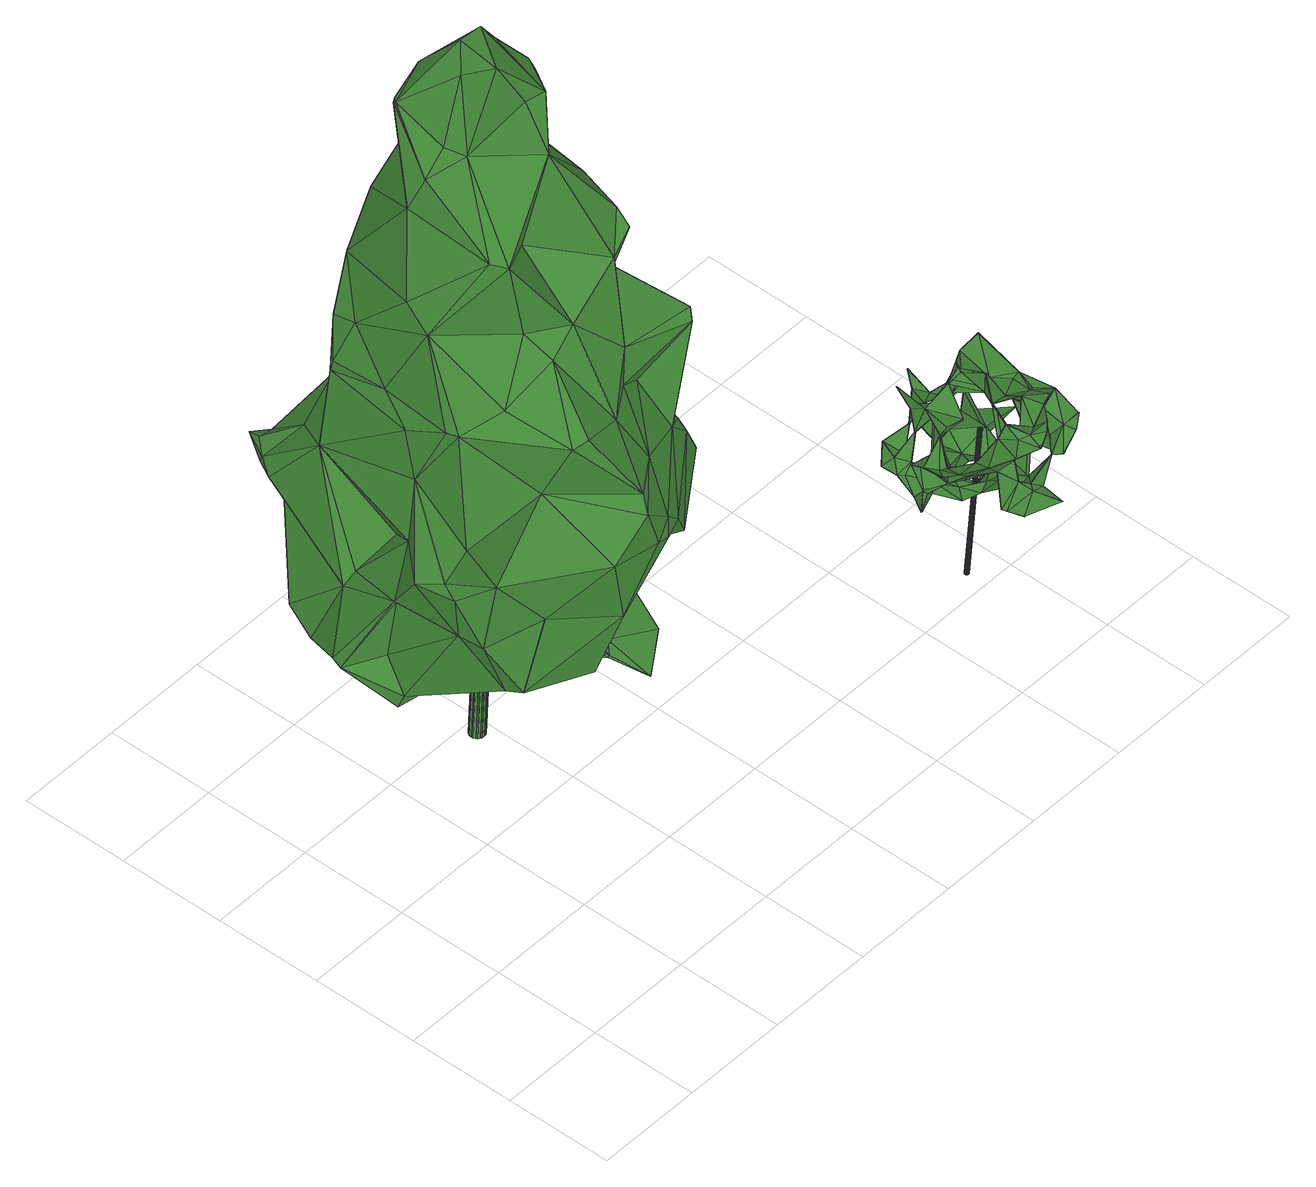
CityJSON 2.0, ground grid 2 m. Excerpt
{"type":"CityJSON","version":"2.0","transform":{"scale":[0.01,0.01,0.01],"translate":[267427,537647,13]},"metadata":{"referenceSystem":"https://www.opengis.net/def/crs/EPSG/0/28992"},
"CityObjects":{
"tree1":{"type":"SolitaryVegetationObject","attributes":{"gtid":257,"crown_width_m":6.73,"crown_median_z":19.1,"crown_r50_m":0.369,"crown_porosity":0.885,"trunk_H_m":5.91,"trunk_DBH_m":0.282,"trunk_radius_m":0.141,"trunk_base_height_m":13.19,"original_gtid":"288"},"geometry":[{"type":"Solid","lod":"3","boundaries":[[[[0,1,2]],[[0,2,3]],[[4,5,6]],[[7,8,9]],[[10,9,8]],[[11,4,12]],[[13,14,15]],[[16,17,18]],[[19,17,16]],[[20,21,22]],[[23,24,25]],[[26,24,27]],[[21,28,29]],[[30,28,21]],[[31,32,12]],[[33,34,35]],[[31,36,37]],[[38,39,40]],[[41,42,43]],[[11,44,4]],[[45,46,47]],[[48,49,50]],[[51,48,50]],[[52,53,54]],[[55,56,57]],[[30,58,28]],[[30,59,58]],[[60,61,62]],[[63,64,65]],[[66,51,67]],[[68,69,70]],[[37,71,72]],[[73,74,38]],[[75,18,76]],[[22,77,20]],[[78,79,80]],[[81,82,83]],[[7,82,81]],[[84,45,85]],[[37,86,71]],[[87,88,89]],[[90,89,88]],[[91,92,93]],[[22,94,29]],[[95,96,97]],[[15,14,98]],[[99,100,101]],[[46,101,100]],[[102,14,13]],[[8,81,97]],[[91,103,83]],[[104,105,106]],[[42,106,105]],[[107,72,71]],[[66,48,51]],[[108,109,110]],[[36,31,6]],[[111,112,99]],[[70,35,68]],[[48,113,49]],[[36,114,115]],[[36,6,114]],[[9,10,116]],[[117,10,8]],[[118,114,119]],[[120,19,42]],[[121,59,30]],[[55,109,56]],[[115,114,118]],[[6,5,122]],[[41,1,123]],[[41,124,1]],[[116,125,126]],[[54,53,28]],[[127,128,63]],[[129,25,130]],[[131,132,133]],[[113,48,124]],[[67,29,52]],[[46,45,103]],[[67,52,66]],[[65,64,17]],[[51,50,22]],[[15,98,90]],[[41,43,124]],[[121,134,128]],[[135,136,137]],[[76,50,49]],[[81,8,7]],[[32,138,12]],[[139,140,141]],[[57,56,142]],[[22,21,94]],[[61,103,91]],[[8,143,117]],[[125,116,10]],[[10,117,125]],[[144,31,72]],[[74,145,96]],[[85,45,47]],[[146,147,148]],[[21,29,94]],[[7,9,82]],[[59,141,58]],[[115,37,36]],[[101,61,60]],[[149,119,150]],[[151,107,152]],[[115,118,37]],[[153,154,27]],[[4,6,31]],[[4,31,12]],[[31,144,32]],[[39,38,96]],[[31,37,72]],[[85,155,156]],[[80,157,78]],[[158,157,80]],[[122,114,6]],[[159,57,147]],[[160,161,157]],[[160,157,158]],[[106,42,41]],[[142,34,102]],[[44,162,163]],[[44,163,5]],[[22,67,51]],[[22,29,67]],[[164,68,165]],[[72,107,166]],[[72,166,144]],[[167,74,73]],[[168,120,169]],[[85,39,95]],[[69,126,125]],[[170,141,140]],[[171,172,86]],[[116,173,168]],[[126,173,116]],[[141,3,58]],[[60,111,101]],[[170,99,112]],[[60,112,111]],[[0,112,60]],[[140,139,174]],[[125,167,69]],[[170,140,99]],[[151,166,107]],[[97,96,145]],[[162,11,138]],[[175,128,134]],[[126,69,176]],[[149,177,119]],[[118,119,177]],[[99,140,100]],[[168,65,120]],[[73,38,135]],[[61,46,103]],[[64,63,128]],[[169,105,104]],[[132,178,133]],[[128,127,179]],[[165,180,164]],[[62,181,93]],[[61,181,62]],[[37,118,86]],[[171,86,118]],[[71,172,152]],[[71,152,107]],[[40,182,183]],[[71,86,172]],[[83,103,84]],[[184,26,121]],[[185,151,152]],[[186,128,179]],[[184,128,186]],[[97,145,143]],[[143,8,97]],[[39,187,188]],[[40,189,33]],[[89,133,87]],[[190,130,25]],[[90,191,15]],[[88,191,90]],[[87,192,193]],[[24,186,25]],[[121,154,59]],[[177,171,118]],[[76,20,77]],[[46,100,47]],[[131,182,132]],[[186,194,25]],[[135,137,195]],[[190,25,191]],[[182,40,39]],[[194,196,146]],[[194,146,25]],[[23,160,174]],[[84,85,95]],[[84,95,83]],[[35,137,38]],[[84,103,45]],[[135,195,167]],[[135,167,73]],[[131,89,183]],[[197,164,180]],[[198,168,199]],[[198,116,168]],[[52,29,53]],[[122,163,114]],[[5,163,122]],[[184,121,128]],[[47,100,80]],[[170,200,141]],[[1,201,106]],[[82,9,202]],[[74,96,38]],[[173,176,127]],[[175,64,128]],[[203,125,117]],[[203,204,125]],[[141,200,3]],[[92,202,198]],[[99,101,111]],[[146,196,205]],[[127,63,173]],[[186,206,194]],[[205,147,146]],[[54,124,207]],[[54,3,124]],[[146,148,25]],[[54,207,66]],[[66,52,54]],[[191,88,208]],[[25,148,191]],[[82,91,83]],[[129,130,190]],[[208,129,190]],[[24,26,184]],[[24,184,186]],[[135,38,136]],[[70,195,137]],[[27,154,26]],[[171,185,172]],[[165,35,180]],[[180,35,110]],[[35,165,68]],[[9,198,202]],[[9,116,198]],[[138,11,12]],[[83,95,81]],[[203,145,204]],[[203,143,145]],[[131,183,182]],[[124,48,207]],[[102,34,33]],[[80,79,209]],[[206,159,147]],[[206,147,205]],[[205,196,206]],[[194,206,196]],[[170,112,200]],[[20,30,21]],[[134,30,20]],[[121,30,134]],[[210,211,113]],[[199,168,169]],[[60,201,0]],[[0,201,1]],[[35,40,33]],[[35,38,40]],[[114,163,162]],[[62,93,201]],[[62,201,60]],[[34,56,35]],[[35,56,108]],[[69,167,195]],[[69,195,70]],[[26,154,121]],[[212,213,93]],[[82,202,91]],[[91,202,92]],[[162,44,11]],[[117,143,203]],[[160,25,129]],[[160,129,161]],[[23,174,139]],[[160,140,174]],[[5,4,44]],[[138,32,214]],[[32,144,214]],[[43,42,19]],[[1,106,123]],[[88,87,208]],[[190,191,208]],[[95,39,96]],[[176,69,215]],[[176,215,179]],[[74,204,145]],[[141,153,139]],[[208,161,129]],[[97,81,95]],[[142,15,57]],[[15,191,57]],[[183,90,189]],[[180,110,159]],[[147,57,148]],[[216,98,217]],[[148,57,191]],[[48,66,207]],[[15,142,13]],[[102,13,142]],[[54,58,3]],[[175,17,64]],[[69,68,215]],[[204,74,167]],[[204,167,125]],[[92,198,218]],[[124,43,210]],[[124,210,113]],[[141,59,154]],[[164,215,68]],[[219,76,18]],[[132,79,178]],[[39,188,182]],[[155,209,79]],[[220,209,155]],[[25,160,23]],[[220,85,209]],[[50,76,77]],[[50,77,22]],[[169,120,42]],[[3,200,0]],[[112,0,200]],[[108,56,109]],[[214,166,151]],[[70,137,35]],[[126,176,173]],[[179,197,221]],[[186,179,221]],[[47,209,85]],[[156,187,85]],[[85,187,39]],[[80,209,47]],[[155,187,156]],[[132,188,187]],[[132,187,155]],[[132,182,188]],[[65,168,173]],[[65,173,63]],[[79,132,155]],[[220,155,85]],[[33,217,102]],[[33,216,217]],[[38,137,136]],[[91,93,181]],[[91,181,61]],[[131,133,89]],[[192,87,133]],[[192,133,178]],[[161,178,78]],[[79,78,178]],[[101,46,61]],[[78,157,161]],[[214,149,150]],[[138,214,150]],[[208,178,161]],[[193,178,208]],[[87,193,208]],[[197,215,164]],[[127,176,179]],[[35,108,110]],[[3,2,124]],[[1,124,2]],[[199,104,212]],[[169,104,199]],[[49,113,75]],[[212,104,213]],[[134,219,175]],[[20,219,134]],[[76,219,20]],[[144,166,214]],[[27,24,153]],[[210,43,211]],[[49,75,76]],[[179,215,197]],[[178,193,192]],[[92,218,93]],[[212,93,218]],[[212,218,199]],[[199,218,198]],[[23,153,24]],[[75,19,18]],[[19,16,18]],[[189,216,33]],[[23,139,153]],[[201,213,106]],[[201,93,213]],[[100,158,80]],[[100,140,158]],[[140,160,158]],[[177,149,151]],[[151,149,214]],[[153,141,154]],[[114,162,150]],[[119,114,150]],[[138,150,162]],[[106,41,123]],[[106,213,104]],[[113,211,75]],[[19,211,43]],[[75,211,19]],[[109,159,110]],[[159,221,180]],[[180,221,197]],[[206,221,159]],[[186,221,206]],[[54,28,58]],[[219,18,175]],[[55,57,109]],[[109,57,159]],[[169,42,105]],[[28,53,29]],[[142,56,34]],[[189,40,183]],[[177,185,171]],[[98,14,217]],[[102,217,14]],[[183,89,90]],[[175,18,17]],[[65,17,120]],[[19,120,17]],[[151,185,177]],[[90,216,189]],[[216,90,98]],[[185,152,172]],[[222,223,224]],[[222,224,225]],[[225,224,226]],[[225,226,227]],[[224,223,228]],[[224,228,226]],[[226,228,229]],[[226,229,227]],[[228,223,230]],[[228,230,229]],[[229,230,231]],[[229,231,227]],[[230,223,232]],[[230,232,231]],[[231,232,233]],[[231,233,227]],[[232,223,234]],[[232,234,233]],[[233,234,235]],[[233,235,227]],[[234,223,236]],[[234,236,235]],[[235,236,237]],[[235,237,227]],[[236,223,238]],[[236,238,237]],[[237,238,239]],[[237,239,227]],[[238,223,240]],[[238,240,239]],[[239,240,241]],[[239,241,227]],[[240,223,242]],[[240,242,241]],[[241,242,243]],[[241,243,227]],[[242,223,244]],[[242,244,243]],[[243,244,245]],[[243,245,227]],[[244,223,246]],[[244,246,245]],[[245,246,247]],[[245,247,227]],[[246,223,248]],[[246,248,247]],[[247,248,249]],[[247,249,227]],[[248,223,250]],[[248,250,249]],[[249,250,251]],[[249,251,227]],[[250,223,252]],[[250,252,251]],[[251,252,253]],[[251,253,227]],[[252,223,254]],[[252,254,253]],[[253,254,255]],[[253,255,227]],[[254,223,256]],[[254,256,255]],[[255,256,257]],[[255,257,227]],[[256,223,258]],[[256,258,257]],[[257,258,259]],[[257,259,227]],[[258,223,260]],[[258,260,259]],[[259,260,261]],[[259,261,227]],[[260,223,262]],[[260,262,261]],[[261,262,263]],[[261,263,227]],[[262,223,264]],[[262,264,263]],[[263,264,265]],[[263,265,227]],[[264,223,266]],[[264,266,265]],[[265,266,267]],[[265,267,227]],[[266,223,268]],[[266,268,267]],[[267,268,269]],[[267,269,227]],[[268,223,270]],[[268,270,269]],[[269,270,271]],[[269,271,227]],[[270,223,222]],[[270,222,271]],[[271,222,225]],[[271,225,227]]]]}]},
"tree2":{"type":"SolitaryVegetationObject","attributes":{"gtid":521,"crown_width_m":2.83,"crown_median_z":16.61,"crown_r50_m":0.164,"crown_porosity":0.959,"trunk_H_m":3.22,"trunk_DBH_m":0.0712,"trunk_radius_m":0.0356,"trunk_base_height_m":13.39,"original_gtid":"591"},"geometry":[{"type":"MultiSurface","lod":"3","boundaries":[[[272,273,274]],[[275,276,277]],[[278,279,280]],[[281,282,283]],[[284,285,286]],[[287,288,278]],[[289,290,272]],[[291,290,289]],[[275,277,292]],[[293,294,295]],[[296,297,298]],[[299,300,301]],[[302,300,303]],[[276,304,305]],[[306,307,308]],[[309,310,311]],[[312,313,314]],[[315,316,309]],[[315,309,317]],[[318,301,319]],[[320,321,322]],[[323,324,325]],[[326,327,328]],[[322,321,329]],[[330,331,332]],[[333,334,335]],[[335,336,333]],[[337,338,339]],[[337,339,340]],[[341,342,343]],[[344,345,346]],[[347,348,349]],[[350,283,351]],[[350,351,352]],[[274,353,289]],[[289,353,354]],[[355,356,357]],[[358,359,277]],[[360,297,296]],[[361,292,362]],[[363,359,358]],[[364,356,355]],[[365,366,367]],[[368,369,370]],[[341,370,369]],[[371,279,278]],[[372,373,374]],[[273,375,365]],[[351,282,281]],[[302,301,300]],[[376,377,378]],[[274,379,353]],[[380,330,332]],[[381,318,382]],[[312,279,371]],[[383,384,385]],[[336,386,387]],[[371,353,313]],[[388,357,389]],[[329,373,390]],[[323,391,378]],[[294,392,393]],[[394,395,396]],[[397,398,363]],[[399,398,397]],[[295,400,293]],[[401,400,402]],[[402,400,295]],[[391,376,378]],[[287,403,404]],[[280,403,287]],[[348,295,294]],[[275,405,406]],[[317,407,408]],[[409,410,351]],[[411,412,413]],[[405,292,414]],[[273,365,379]],[[273,379,274]],[[278,280,287]],[[415,416,417]],[[292,418,419]],[[385,420,383]],[[350,352,317]],[[421,422,423]],[[424,354,425]],[[424,425,313]],[[426,427,428]],[[426,428,429]],[[326,430,327]],[[401,402,431]],[[432,433,284]],[[434,435,426]],[[431,436,401]],[[420,437,383]],[[410,438,351]],[[287,439,344]],[[299,301,318]],[[339,389,357]],[[320,285,321]],[[323,417,324]],[[329,374,373]],[[360,440,297]],[[441,435,298]],[[381,382,387]],[[442,326,328]],[[315,423,442]],[[276,305,443]],[[444,445,446]],[[447,407,448]],[[279,344,280]],[[324,397,449]],[[450,438,430]],[[451,343,376]],[[317,408,340]],[[330,452,331]],[[272,330,380]],[[365,367,379]],[[329,349,348]],[[342,453,454]],[[299,412,455]],[[456,457,434]],[[456,434,426]],[[458,442,422]],[[292,405,275]],[[367,459,460]],[[460,429,367]],[[456,461,462]],[[463,464,372]],[[431,402,465]],[[355,466,364]],[[357,466,355]],[[334,333,467]],[[468,469,366]],[[297,366,469]],[[470,360,471]],[[414,419,443]],[[391,323,472]],[[411,381,408]],[[473,474,468]],[[387,382,475]],[[447,317,340]],[[476,477,291]],[[333,336,467]],[[285,415,321]],[[423,430,326]],[[315,478,316]],[[479,302,480]],[[363,312,314]],[[481,482,299]],[[483,416,432]],[[330,272,290]],[[484,354,474]],[[424,474,354]],[[392,294,293]],[[288,353,371]],[[278,288,371]],[[282,351,450]],[[282,450,448]],[[485,486,338]],[[487,488,313]],[[370,286,320]],[[285,320,286]],[[295,465,402]],[[466,420,489]],[[466,388,420]],[[446,311,307]],[[490,319,396]],[[432,284,491]],[[325,358,277]],[[443,305,345]],[[391,491,284]],[[275,304,276]],[[464,463,415]],[[296,298,435]],[[329,306,374]],[[288,346,425]],[[346,492,425]],[[453,342,369]],[[453,369,368]],[[317,423,315]],[[286,451,391]],[[443,419,383]],[[280,344,403]],[[493,341,494]],[[424,353,495]],[[386,470,471]],[[283,282,376]],[[378,377,496]],[[329,497,463]],[[415,463,497]],[[411,407,352]],[[489,407,411]],[[498,499,500]],[[344,439,403]],[[481,501,361]],[[391,472,491]],[[325,502,503]],[[376,343,454]],[[317,430,350]],[[448,317,447]],[[400,392,293]],[[393,445,328]],[[397,363,488]],[[397,488,464]],[[385,384,504]],[[385,504,455]],[[505,336,335]],[[435,306,456]],[[435,456,506]],[[363,399,359]],[[326,442,458]],[[279,312,344]],[[405,443,406]],[[359,399,507]],[[345,406,443]],[[490,508,509]],[[492,510,511]],[[346,345,510]],[[481,299,501]],[[292,277,362]],[[456,462,457]],[[381,337,340]],[[512,337,381]],[[498,513,499]],[[322,417,320]],[[350,320,417]],[[450,430,448]],[[396,302,514]],[[345,304,275]],[[408,407,447]],[[481,361,362]],[[495,426,441]],[[515,474,509]],[[471,360,310]],[[451,376,391]],[[442,423,422]],[[475,338,516]],[[422,421,458]],[[316,471,310]],[[316,386,471]],[[309,316,310]],[[294,393,444]],[[299,517,300]],[[376,282,518]],[[346,287,344]],[[507,399,397]],[[411,352,412]],[[352,489,412]],[[318,413,388]],[[296,310,360]],[[474,424,468]],[[328,315,442]],[[309,327,430]],[[311,310,505]],[[359,472,323]],[[323,350,417]],[[494,343,451]],[[296,506,519]],[[445,444,328]],[[453,409,351]],[[424,441,468]],[[388,466,357]],[[444,327,309]],[[328,444,309]],[[425,354,288]],[[415,449,397]],[[288,287,346]],[[507,491,472]],[[451,286,493]],[[319,382,318]],[[363,314,488]],[[387,386,316]],[[516,338,512]],[[411,408,447]],[[308,465,520]],[[296,435,506]],[[441,426,435]],[[431,308,505]],[[451,493,494]],[[505,308,311]],[[307,311,308]],[[449,521,324]],[[436,446,445]],[[465,308,431]],[[325,277,482]],[[277,276,482]],[[334,478,315]],[[418,292,361]],[[522,479,523]],[[284,415,285]],[[284,286,391]],[[507,472,359]],[[277,524,362]],[[481,362,524]],[[509,303,515]],[[357,447,340]],[[353,424,313]],[[525,412,489]],[[526,446,431]],[[274,289,272]],[[320,410,370]],[[341,369,342]],[[458,421,326]],[[349,374,434]],[[372,374,349]],[[341,493,370]],[[286,370,493]],[[390,322,329]],[[383,437,527]],[[454,283,376]],[[351,454,453]],[[283,454,351]],[[482,517,299]],[[482,276,517]],[[358,503,511]],[[358,325,503]],[[319,490,473]],[[509,473,490]],[[376,518,281]],[[528,455,504]],[[528,504,501]],[[529,459,367]],[[460,459,498]],[[397,464,415]],[[404,439,287]],[[421,423,326]],[[345,275,406]],[[495,427,426]],[[496,530,378]],[[357,340,339]],[[511,510,304]],[[527,437,420]],[[423,448,430]],[[313,425,492]],[[420,531,527]],[[325,324,502]],[[484,474,515]],[[291,354,484]],[[473,509,474]],[[289,354,291]],[[288,354,353]],[[372,464,488]],[[310,336,505]],[[364,532,356]],[[523,452,477]],[[499,513,519]],[[440,519,513]],[[366,473,468]],[[484,476,291]],[[411,356,532]],[[447,356,411]],[[532,489,411]],[[356,447,357]],[[324,521,502]],[[403,439,404]],[[429,428,367]],[[427,367,428]],[[329,348,307]],[[329,307,306]],[[336,478,334]],[[512,478,336]],[[411,413,381]],[[396,319,302]],[[301,302,319]],[[490,396,395]],[[529,297,440]],[[340,408,381]],[[503,487,313]],[[503,502,487]],[[500,429,533]],[[462,461,347]],[[339,338,389]],[[498,500,533]],[[323,378,496]],[[506,500,499]],[[366,375,473]],[[365,375,366]],[[395,473,375]],[[395,319,473]],[[319,395,394]],[[332,534,380]],[[414,292,419]],[[466,489,532]],[[466,532,364]],[[501,384,361]],[[277,359,524]],[[383,535,384]],[[419,535,383]],[[383,479,522]],[[443,383,522]],[[380,534,272]],[[405,414,443]],[[296,519,440]],[[499,519,506]],[[523,331,452]],[[358,312,363]],[[284,433,415]],[[536,313,492]],[[503,313,536]],[[511,503,536]],[[536,492,511]],[[336,470,386]],[[360,470,440]],[[440,336,310]],[[470,336,440]],[[296,440,310]],[[456,306,461]],[[282,448,281]],[[516,512,336]],[[395,534,490]],[[367,297,529]],[[367,366,297]],[[467,537,334]],[[336,334,537]],[[336,537,467]],[[512,338,337]],[[520,461,306]],[[312,358,344]],[[344,358,511]],[[433,432,416]],[[483,417,416]],[[329,463,349]],[[376,281,377]],[[323,377,350]],[[334,315,526]],[[325,482,524]],[[325,524,359]],[[323,325,359]],[[482,481,524]],[[282,281,518]],[[347,457,462]],[[349,457,347]],[[349,434,457]],[[463,372,349]],[[496,377,323]],[[538,429,500]],[[538,500,456]],[[520,306,308]],[[488,314,313]],[[514,486,396]],[[397,324,507]],[[417,507,324]],[[368,409,453]],[[435,374,306]],[[434,374,435]],[[522,276,443]],[[522,517,276]],[[534,332,508]],[[299,528,501]],[[384,535,361]],[[523,476,522]],[[522,476,300]],[[477,476,523]],[[372,488,373]],[[487,373,488]],[[418,361,535]],[[484,515,476]],[[522,300,517]],[[441,298,469]],[[441,469,468]],[[294,446,348]],[[444,446,294]],[[299,388,412]],[[347,539,348]],[[307,348,446]],[[321,415,497]],[[352,407,317]],[[330,290,452]],[[312,371,313]],[[290,291,452]],[[381,316,478]],[[381,478,512]],[[370,410,368]],[[409,368,410]],[[393,392,400]],[[494,341,343]],[[476,515,303]],[[506,456,500]],[[273,540,375]],[[395,375,540]],[[319,541,382]],[[491,483,432]],[[322,390,415]],[[417,322,415]],[[350,430,438]],[[448,423,317]],[[344,511,304]],[[344,304,345]],[[418,535,419]],[[440,513,529]],[[336,387,516]],[[381,413,318]],[[316,381,387]],[[465,347,461]],[[520,465,461]],[[348,539,295]],[[318,388,299]],[[465,295,539]],[[465,539,347]],[[389,338,486]],[[389,486,388]],[[450,351,438]],[[516,387,475]],[[377,283,350]],[[540,273,272]],[[332,331,480]],[[480,523,479]],[[480,331,523]],[[540,534,395]],[[540,272,534]],[[281,352,351]],[[377,281,283]],[[410,320,438]],[[320,350,438]],[[400,401,436]],[[526,431,505]],[[388,531,420]],[[346,510,492]],[[305,510,345]],[[305,304,510]],[[388,514,531]],[[527,531,514]],[[385,542,420]],[[420,542,489]],[[525,489,542]],[[525,542,412]],[[542,455,412]],[[302,509,508]],[[446,526,311]],[[309,311,526]],[[449,502,521]],[[335,334,526]],[[335,526,505]],[[383,527,479]],[[502,449,487]],[[479,527,302]],[[480,508,332]],[[534,508,490]],[[299,455,528]],[[396,485,541]],[[396,541,394]],[[412,388,413]],[[446,436,431]],[[538,426,429]],[[456,426,538]],[[424,495,441]],[[501,504,384]],[[476,303,300]],[[328,327,393]],[[393,327,444]],[[352,281,489]],[[407,489,281]],[[527,514,302]],[[407,281,448]],[[400,445,393]],[[436,445,400]],[[509,302,303]],[[542,385,455]],[[526,315,309]],[[328,309,315]],[[309,430,317]],[[477,452,291]],[[390,373,449]],[[487,449,373]],[[507,483,491]],[[399,363,398]],[[495,353,427]],[[379,367,427]],[[498,459,513]],[[529,513,459]],[[498,533,460]],[[394,541,319]],[[297,469,298]],[[388,486,514]],[[302,508,480]],[[460,533,429]],[[454,343,342]],[[541,475,382]],[[338,541,485]],[[475,541,338]],[[485,396,486]],[[449,415,390]],[[321,497,329]],[[483,507,417]],[[433,416,415]],[[379,427,353]],[[543,544,545]],[[543,545,546]],[[546,545,547]],[[546,547,548]],[[545,544,549]],[[545,549,547]],[[547,549,550]],[[547,550,548]],[[550,549,551]],[[550,551,548]],[[549,544,552]],[[549,552,551]],[[551,552,553]],[[551,553,548]],[[552,544,554]],[[552,554,553]],[[553,554,555]],[[553,555,548]],[[554,544,556]],[[554,556,555]],[[556,544,557]],[[556,557,555]],[[555,557,558]],[[555,558,548]],[[557,544,559]],[[557,559,558]],[[558,559,560]],[[558,560,548]],[[560,559,561]],[[560,561,548]],[[559,544,562]],[[559,562,561]],[[561,562,563]],[[561,563,548]],[[562,544,564]],[[562,564,563]],[[563,564,565]],[[563,565,548]],[[564,544,566]],[[564,566,565]],[[565,566,567]],[[565,567,548]],[[566,544,568]],[[566,568,567]],[[568,544,569]],[[568,569,567]],[[567,569,570]],[[567,570,548]],[[570,569,571]],[[570,571,548]],[[569,544,572]],[[569,572,571]],[[571,572,573]],[[571,573,548]],[[572,544,574]],[[572,574,573]],[[573,574,575]],[[573,575,548]],[[574,544,576]],[[574,576,575]],[[575,576,577]],[[575,577,548]],[[576,544,578]],[[576,578,577]],[[577,578,579]],[[577,579,548]],[[578,544,580]],[[578,580,579]],[[579,580,581]],[[579,581,548]],[[581,580,582]],[[581,582,548]],[[580,544,583]],[[580,583,582]],[[583,544,584]],[[583,584,582]],[[582,584,585]],[[582,585,548]],[[584,544,543]],[[584,543,585]],[[585,543,546]],[[585,546,548]]]}]}
},
"vertices":[
[407,405,996],[513,414,1057],[429,531,1070],[302,444,1169],[518,430,171],[426,505,187],[476,555,116],[714,422,489],[693,437,471],[737,518,517],[734,546,496],[520,430,174],[549,370,146],[132,737,400],[123,723,385],[96,718,412],[552,669,1052],[541,744,1011],[514,712,1080],[578,651,1055],[415,754,1189],[328,707,1341],[389,708,1384],[176,548,842],[184,711,862],[157,709,718],[212,729,951],[185,705,884],[306,622,1244],[322,697,1353],[287,642,1183],[584,515,114],[625,421,160],[182,727,391],[182,730,392],[351,771,401],[561,700,83],[609,679,121],[402,596,468],[360,430,491],[265,585,476],[573,462,1093],[587,551,1051],[596,552,1095],[474,488,225],[428,247,607],[390,235,703],[317,238,643],[494,539,1351],[539,615,1341],[506,655,1384],[454,638,1458],[379,613,1423],[341,614,1294],[361,583,1280],[183,725,641],[176,702,428],[157,784,592],[280,465,1181],[217,581,1070],[428,334,818],[482,314,712],[499,383,809],[586,696,924],[534,781,985],[607,686,932],[405,561,1453],[411,642,1458],[459,842,476],[576,848,588],[538,804,424],[737,627,182],[659,593,147],[513,592,546],[548,564,530],[539,690,1195],[529,741,1201],[407,616,1245],[85,366,656],[111,330,557],[122,311,694],[601,347,441],[659,393,585],[528,295,555],[464,258,587],[351,251,503],[764,651,189],[19,543,444],[27,567,444],[74,473,364],[72,652,399],[597,368,656],[597,372,656],[645,369,850],[330,706,1351],[486,308,534],[529,502,560],[598,374,450],[88,682,395],[299,311,863],[280,358,751],[401,255,729],[153,740,397],[479,272,611],[624,464,882],[590,527,924],[546,445,994],[705,585,171],[394,727,473],[294,735,640],[355,827,566],[324,300,873],[353,399,960],[544,604,1321],[445,624,217],[564,708,105],[675,627,669],[696,557,489],[609,681,124],[485,569,220],[622,647,963],[285,766,1010],[372,592,170],[565,428,1076],[472,513,1248],[696,715,580],[666,715,678],[518,705,764],[409,782,898],[169,536,614],[194,582,581],[132,454,375],[161,328,430],[78,464,390],[351,774,1097],[434,724,492],[397,726,470],[382,774,412],[538,449,183],[186,473,879],[193,453,878],[204,527,1042],[146,743,421],[675,515,493],[634,462,153],[609,520,525],[152,823,624],[154,829,608],[143,801,600],[620,541,199],[505,511,275],[703,576,198],[739,624,184],[190,603,886],[208,680,967],[167,295,442],[309,274,397],[103,402,657],[180,425,657],[234,836,612],[183,535,739],[81,445,644],[502,508,276],[413,590,212],[395,839,568],[420,831,482],[654,502,178],[618,740,565],[605,596,812],[623,542,901],[257,414,912],[763,652,192],[766,649,191],[587,696,756],[188,474,876],[494,786,991],[490,828,672],[652,614,190],[100,372,566],[417,841,713],[357,830,565],[557,406,763],[145,458,381],[133,513,408],[399,740,892],[736,626,186],[258,769,763],[309,278,397],[270,388,476],[170,671,426],[135,614,523],[110,618,507],[89,509,443],[93,494,564],[201,779,686],[537,800,427],[172,847,637],[383,841,610],[617,565,677],[629,456,859],[334,444,1004],[507,387,883],[654,406,607],[666,559,495],[656,562,502],[178,873,626],[213,856,617],[456,547,1352],[91,496,567],[210,289,575],[536,622,1192],[538,624,1192],[657,398,856],[658,385,862],[653,502,182],[479,843,610],[124,694,402],[125,720,384],[558,410,762],[474,722,1104],[213,291,573],[337,826,648],[389,575,18],[375,575,19],[389,579,18],[411,567,609],[411,571,609],[397,567,610],[387,582,19],[409,574,609],[385,585,19],[407,577,610],[382,587,19],[404,579,610],[379,589,19],[401,581,610],[375,589,19],[397,581,610],[372,589,19],[394,581,610],[368,587,19],[390,580,610],[365,585,20],[387,577,610],[363,582,20],[385,574,610],[361,579,20],[384,571,610],[361,575,20],[383,567,610],[361,572,19],[383,564,610],[363,568,19],[385,560,610],[365,565,19],[387,557,610],[368,563,19],[390,555,610],[371,561,19],[393,554,610],[375,561,19],[397,553,610],[378,561,19],[401,554,610],[382,563,18],[404,555,609],[385,565,18],[407,557,609],[387,568,18],[409,560,609],[389,571,18],[411,563,609],
[1115,62,425],[1075,80,420],[1075,80,419],[1198,89,334],[1208,127,344],[1206,164,305],[1074,96,296],[1095,79,280],[1095,79,281],[1207,302,338],[1207,303,338],[1196,300,293],[1137,264,256],[1117,280,291],[1149,283,296],[1114,78,323],[1100,95,342],[1104,110,396],[1121,90,430],[1150,113,400],[1252,128,318],[1048,321,275],[1062,299,293],[1017,306,299],[1031,215,375],[1021,174,378],[1053,165,336],[1198,195,386],[1202,162,394],[1168,184,421],[1178,159,430],[1156,134,384],[1176,95,344],[1176,95,345],[1046,218,299],[1042,266,317],[1041,266,317],[1105,295,379],[1074,249,402],[1060,273,363],[1127,117,298],[1095,131,325],[1128,137,284],[1105,295,380],[1103,247,410],[1144,291,369],[1149,209,427],[1119,167,450],[1117,280,293],[1102,252,305],[1102,252,306],[1183,236,309],[1164,213,270],[1173,180,286],[1130,328,364],[1099,320,332],[1098,320,332],[1059,222,293],[1142,74,434],[1158,88,434],[1158,88,436],[1058,312,439],[1079,295,398],[1064,288,403],[1065,258,420],[1139,256,455],[1139,255,457],[1167,284,431],[1166,284,431],[1181,339,268],[1194,354,276],[1182,339,269],[1143,83,309],[1176,94,345],[1120,87,328],[1007,229,290],[1028,266,299],[1039,220,280],[1149,283,297],[1158,317,307],[1170,294,354],[1073,116,370],[1104,111,395],[1225,290,448],[1209,296,421],[1183,291,439],[1153,122,297],[1173,180,284],[1048,211,406],[1263,166,318],[1257,154,287],[1129,137,283],[1226,290,447],[1046,110,403],[1053,143,387],[1012,140,393],[1149,360,300],[1157,354,296],[1132,338,292],[1071,106,296],[1061,178,275],[1079,201,277],[1046,218,298],[1096,134,413],[1197,300,293],[1183,237,309],[1240,224,319],[1046,109,402],[1142,74,435],[1140,250,449],[1148,209,428],[1247,150,402],[1253,175,362],[1236,228,389],[1086,198,422],[1109,249,448],[1181,227,423],[1141,250,450],[1081,218,285],[1184,249,268],[1059,336,289],[1095,318,328],[1119,167,451],[1109,130,438],[1120,167,451],[1109,190,266],[1137,156,293],[1134,183,287],[1059,337,289],[1038,323,327],[1017,306,300],[1150,49,292],[1150,48,293],[1233,94,357],[1198,89,335],[1169,305,369],[1174,286,421],[1149,359,301],[1132,338,294],[1188,268,418],[1188,234,381],[1181,228,423],[1258,110,367],[1108,245,273],[1125,258,231],[1140,249,274],[1221,132,339],[1257,111,367],[1231,210,410],[1139,359,387],[1138,359,388],[1138,313,366],[1073,117,370],[1101,96,342],[1026,176,341],[1033,145,371],[1020,174,378],[1007,177,381],[1138,313,365],[1029,290,320],[1125,259,230],[1125,259,231],[1006,202,316],[1027,177,341],[1039,323,327],[1221,174,407],[1158,317,306],[1150,49,293],[1047,211,407],[1053,164,336],[1120,334,375],[1220,108,370],[1095,316,328],[1095,317,328],[1056,292,308],[1174,287,421],[1169,306,369],[1109,190,268],[1170,296,354],[1196,300,292],[1150,108,416],[1158,354,297],[1195,354,276],[1235,228,388],[1001,206,323],[989,197,292],[1138,360,387],[989,154,395],[988,154,395],[1007,229,291],[987,197,292],[1070,210,257],[1087,193,255],[1016,273,302],[1225,289,447],[1059,312,439],[1065,142,381],[1040,150,361],[1055,204,423],[1086,198,420],[1165,213,269],[1096,135,413],[1103,125,402],[1140,250,450],[1157,134,384],[1151,113,401],[1103,248,410],[1214,131,427],[1188,121,430],[1207,164,306],[1205,164,306],[1159,251,242],[1145,140,379],[1150,208,469],[1151,208,468],[1102,163,298],[1089,163,282],[1189,268,418],[1110,130,438],[1159,251,241],[1120,88,328],[1158,317,305],[1181,339,270],[1040,149,361],[1240,223,319],[1081,219,285],[988,195,390],[995,226,371],[995,224,371],[1252,175,362],[1134,183,289],[1137,156,294],[1231,210,408],[1059,274,363],[1013,228,363],[1164,213,268],[1150,109,416],[1133,123,409],[1175,95,345],[1153,122,298],[1109,251,448],[990,195,390],[1169,184,421],[1145,141,379],[1109,250,448],[1215,155,374],[1208,302,338],[1030,215,375],[1027,266,300],[1134,184,288],[1211,143,390],[1188,121,428],[1206,165,306],[1214,210,409],[1060,275,363],[1207,165,417],[1209,187,390],[1007,177,383],[1240,223,320],[1214,209,409],[1209,294,421],[989,195,389],[1121,90,432],[1252,174,362],[1127,117,300],[1065,288,404],[1012,222,364],[1017,273,301],[1105,101,426],[1149,208,468],[1235,228,389],[1129,225,39],[1125,225,39],[1128,226,39],[1137,205,361],[1137,206,361],[1133,205,361],[1128,227,39],[1136,207,361],[1136,208,361],[1127,228,39],[1135,208,361],[1126,228,39],[1134,209,361],[1125,229,39],[1124,229,39],[1133,209,361],[1123,228,39],[1132,208,361],[1131,208,361],[1122,227,39],[1130,207,361],[1122,226,39],[1130,206,361],[1122,225,39],[1130,205,361],[1122,224,39],[1122,223,39],[1130,204,361],[1131,203,361],[1123,222,39],[1131,202,361],[1124,222,39],[1132,202,361],[1125,221,39],[1133,202,360],[1126,222,39],[1134,202,360],[1127,222,39],[1135,202,360],[1136,203,360],[1128,223,39],[1128,224,39],[1137,204,361]
]}
